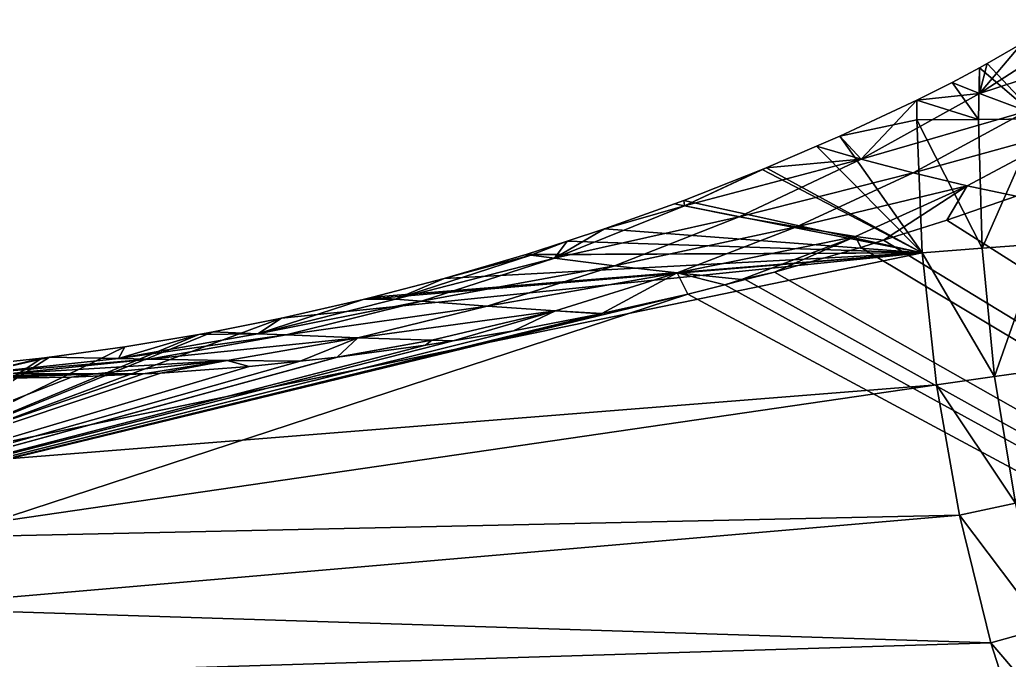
# Model space of a CAD drawing. Header units: metres. Extents: x -44.6 to 35.4, y -44.1 to 26.9.
# Drawn here: x 1.74 to 8, y 15.94 to 19.99 of the extents above; entities that cross this region are included whole.
import ezdxf

# ---------------------------------------------------------------- set-up
doc = ezdxf.new("R2010")
doc.units = ezdxf.units.M

msp = doc.modelspace()

# ---------------------------------------------------------------- linework, layer by layer
for points in [[(8.534678, 19.990002, 94.894753), (7.810209, 19.523315, 94.548233), (8.07909, 19.840292, 95.288063)], [(7.810209, 19.523315, 94.548233), (8.534678, 19.990002, 94.894753), (8.807003, 19.84947, 93.830223)], [(8.807003, 19.84947, 93.830223), (8.109836, 19.411083, 93.469971), (7.810209, 19.523315, 94.548233)], [(7.810209, 19.523315, 94.548233), (7.859511, 19.713522, 95.247589), (8.07909, 19.840292, 95.288063)], [(8.187455, 19.362503, 95.316223), (8.07909, 19.840292, 95.288063), (7.859511, 19.713522, 95.247589)], [(7.803606, 19.359627, 95.240082), (7.809385, 19.686516, 95.24202), (7.637705, 19.594021, 95.222954)], [(7.810209, 19.523315, 94.548233), (7.637705, 19.594021, 95.222954), (7.809385, 19.686516, 95.24202)], [(7.809385, 19.686516, 95.24202), (7.803606, 19.359627, 95.240082), (8.187455, 19.362503, 95.316223)], [(8.187455, 19.362503, 95.316223), (7.859511, 19.713522, 95.247589), (7.809385, 19.686516, 95.24202)], [(7.809385, 19.686516, 95.24202), (7.859511, 19.713522, 95.247589), (7.810209, 19.523315, 94.548233)], [(7.803606, 19.359627, 95.240082), (7.637441, 19.593878, 95.222923), (7.412788, 19.480984, 95.214554)], [(7.412788, 19.480984, 95.214554), (7.637441, 19.593878, 95.222923), (7.810209, 19.523315, 94.548233)], [(7.637705, 19.594021, 95.222954), (7.637441, 19.593878, 95.222923), (7.803606, 19.359627, 95.240082)], [(7.637441, 19.593878, 95.222923), (7.637705, 19.594021, 95.222954), (7.810209, 19.523315, 94.548233)], [(7.41311, 19.356699, 95.214554), (7.412788, 19.480984, 95.214554), (6.926075, 19.253973, 95.214554)], [(6.926075, 19.253973, 95.214554), (7.412788, 19.480984, 95.214554), (7.061072, 19.107229, 94.189911)], [(7.810209, 19.523315, 94.548233), (7.061072, 19.107229, 94.189911), (7.412788, 19.480984, 95.214554)], [(7.061072, 19.107229, 94.189911), (7.810209, 19.523315, 94.548233), (8.109836, 19.411083, 93.469971)], [(7.412788, 19.480984, 95.214554), (7.41311, 19.356699, 95.214554), (7.803606, 19.359627, 95.240082)], [(8.109836, 19.411083, 93.469971), (7.390591, 19.020489, 93.098312), (7.061072, 19.107229, 94.189911)], [(7.390591, 19.020489, 93.098312), (8.109836, 19.411083, 93.469971), (8.421895, 19.306099, 92.453377)], [(7.447412, 18.515493, 95.214554), (7.41311, 19.356699, 95.214554), (6.926075, 19.253973, 95.214554)], [(7.827364, 18.543678, 95.238846), (7.803606, 19.359627, 95.240082), (7.41311, 19.356699, 95.214554)], [(7.41311, 19.356699, 95.214554), (7.447412, 18.515493, 95.214554), (7.827364, 18.543678, 95.238846)], [(8.187455, 19.362503, 95.316223), (7.803606, 19.359627, 95.240082), (7.827364, 18.543678, 95.238846)], [(7.827364, 18.543678, 95.238846), (8.201164, 18.571405, 95.311325), (8.187455, 19.362503, 95.316223)], [(8.421895, 19.306099, 92.453377), (7.732771, 18.939398, 92.069199), (7.390591, 19.020489, 93.098312)], [(8.042459, 18.874134, 91.214554), (7.732771, 18.939398, 92.069199), (8.421895, 19.306099, 92.453377)], [(6.926075, 19.253973, 95.214554), (6.779393, 19.190922, 95.214554), (7.447412, 18.515493, 95.214554)], [(7.061072, 19.107229, 94.189911), (6.779393, 19.190922, 95.214554), (6.926075, 19.253973, 95.214554)], [(7.447412, 18.515493, 95.214554), (6.779393, 19.190922, 95.214554), (6.460161, 19.053701, 95.214554)], [(6.460161, 19.053701, 95.214554), (6.779393, 19.190922, 95.214554), (7.061072, 19.107229, 94.189911)], [(7.061072, 19.107229, 94.189911), (6.29014, 18.743338, 93.821159), (5.944118, 18.81176, 94.986351)], [(5.944118, 18.81176, 94.986351), (6.460161, 19.053701, 95.214554), (7.061072, 19.107229, 94.189911)], [(6.29014, 18.743338, 93.821159), (7.061072, 19.107229, 94.189911), (7.390591, 19.020489, 93.098312)], [(7.447412, 18.515493, 95.214554), (6.434489, 19.042665, 95.214554), (5.93822, 18.846952, 95.214554)], [(5.93822, 18.846952, 95.214554), (6.434489, 19.042665, 95.214554), (5.944118, 18.81176, 94.986351)], [(6.434489, 19.042665, 95.214554), (6.460161, 19.053701, 95.214554), (5.944118, 18.81176, 94.986351)], [(6.460161, 19.053701, 95.214554), (6.434489, 19.042665, 95.214554), (7.447412, 18.515493, 95.214554)], [(7.390591, 19.020489, 93.098312), (6.651853, 18.679089, 92.716576), (6.29014, 18.743338, 93.821159)], [(6.651853, 18.679089, 92.716576), (7.390591, 19.020489, 93.098312), (7.732771, 18.939398, 92.069199)], [(7.732771, 18.939398, 92.069199), (7.026236, 18.619057, 91.675316), (6.651853, 18.679089, 92.716576)], [(7.20293, 18.594194, 91.214554), (7.026236, 18.619057, 91.675316), (7.732771, 18.939398, 92.069199)], [(7.732771, 18.939398, 92.069199), (7.603551, 18.721003, 91.214554), (7.20293, 18.594194, 91.214554)], [(7.732771, 18.939398, 92.069199), (8.042459, 18.874134, 91.214554), (7.603551, 18.721003, 91.214554)], [(7.447412, 18.515493, 95.214554), (5.93822, 18.846952, 95.214554), (5.880054, 18.826023, 95.214554)], [(5.944118, 18.81176, 94.986351), (5.880054, 18.826023, 95.214554), (5.93822, 18.846952, 95.214554)], [(21.388479, 9.967415, 91.214554), (7.603551, 18.721003, 91.214554), (8.042459, 18.874134, 91.214554)], [(5.944118, 18.81176, 94.986351), (5.120129, 18.480902, 94.622124), (5.437439, 18.666754, 95.214554)], [(5.120129, 18.480902, 94.622124), (5.944118, 18.81176, 94.986351), (6.29014, 18.743338, 93.821159)], [(5.880054, 18.826023, 95.214554), (5.437439, 18.666754, 95.214554), (7.447412, 18.515493, 95.214554)], [(5.437439, 18.666754, 95.214554), (5.880054, 18.826023, 95.214554), (5.944118, 18.81176, 94.986351)], [(6.29014, 18.743338, 93.821159), (5.500368, 18.433037, 93.443405), (5.120129, 18.480902, 94.622124)], [(5.500368, 18.433037, 93.443405), (6.29014, 18.743338, 93.821159), (6.651853, 18.679089, 92.716576)], [(7.20293, 18.594194, 91.214554), (7.603551, 18.721003, 91.214554), (21.388479, 9.967415, 91.214554)], [(5.200582, 18.589514, 95.214554), (5.437439, 18.666754, 95.214554), (5.120129, 18.480902, 94.622124)], [(7.447412, 18.515493, 95.214554), (5.437439, 18.666754, 95.214554), (5.200582, 18.589514, 95.214554)], [(6.651853, 18.679089, 92.716576), (5.896273, 18.388111, 92.326134), (5.500368, 18.433037, 93.443405)], [(5.896273, 18.388111, 92.326134), (6.651853, 18.679089, 92.716576), (7.026236, 18.619057, 91.675316)], [(7.026236, 18.619057, 91.675316), (6.304667, 18.346155, 91.273048), (5.896273, 18.388111, 92.326134)], [(6.304667, 18.346155, 91.273048), (7.026236, 18.619057, 91.675316), (6.513738, 18.392952, 91.214554)], [(7.026236, 18.619057, 91.675316), (7.059939, 18.548933, 91.214554), (6.513738, 18.392952, 91.214554)], [(7.026236, 18.619057, 91.675316), (7.20293, 18.594194, 91.214554), (7.059939, 18.548933, 91.214554)], [(5.200582, 18.589514, 95.214554), (4.942319, 18.505295, 95.214554), (7.447412, 18.515493, 95.214554)], [(5.200582, 18.589514, 95.214554), (4.971342, 18.501102, 95.116013), (4.942319, 18.505295, 95.214554)], [(5.120129, 18.480902, 94.622124), (4.971342, 18.501102, 95.116013), (5.200582, 18.589514, 95.214554)], [(21.388479, 9.967415, 91.214554), (6.513738, 18.392952, 91.214554), (7.059939, 18.548933, 91.214554)], [(21.388479, 9.967415, 91.214554), (7.059939, 18.548933, 91.214554), (7.20293, 18.594194, 91.214554)], [(7.905347, 17.731985, 95.237648), (7.827364, 18.543678, 95.238846), (7.447412, 18.515493, 95.214554)], [(8.201164, 18.571405, 95.311325), (7.827364, 18.543678, 95.238846), (7.905347, 17.731985, 95.237648)], [(7.905347, 17.731985, 95.237648), (8.267537, 17.783321, 95.30658), (8.201164, 18.571405, 95.311325)], [(3.392237, 18.100758, 95.214554), (0.81094, 17.142979, 95.214554), (7.447412, 18.515493, 95.214554)], [(7.537492, 17.679846, 95.214554), (7.447412, 18.515493, 95.214554), (0.81094, 17.142979, 95.214554)], [(7.447412, 18.515493, 95.214554), (3.909575, 18.218992, 95.214554), (3.392237, 18.100758, 95.214554)], [(3.968306, 18.234297, 95.214554), (3.909575, 18.218992, 95.214554), (7.447412, 18.515493, 95.214554)], [(7.447412, 18.515493, 95.214554), (4.422974, 18.352768, 95.214554), (3.968306, 18.234297, 95.214554)], [(4.971342, 18.501102, 95.116013), (4.115063, 18.221342, 94.749603), (4.422974, 18.352768, 95.214554)], [(4.115063, 18.221342, 94.749603), (4.971342, 18.501102, 95.116013), (5.120129, 18.480902, 94.622124)], [(5.120129, 18.480902, 94.622124), (4.278474, 18.208332, 94.250092), (4.115063, 18.221342, 94.749603)], [(4.278474, 18.208332, 94.250092), (5.120129, 18.480902, 94.622124), (5.500368, 18.433037, 93.443405)], [(4.932308, 18.502029, 95.214554), (4.422974, 18.352768, 95.214554), (7.447412, 18.515493, 95.214554)], [(4.422974, 18.352768, 95.214554), (4.932308, 18.502029, 95.214554), (4.971342, 18.501102, 95.116013)], [(4.942319, 18.505295, 95.214554), (4.932308, 18.502029, 95.214554), (7.447412, 18.515493, 95.214554)], [(4.932308, 18.502029, 95.214554), (4.942319, 18.505295, 95.214554), (4.971342, 18.501102, 95.116013)], [(7.447412, 18.515493, 95.214554), (7.537492, 17.679846, 95.214554), (7.905347, 17.731985, 95.237648)], [(5.500368, 18.433037, 93.443405), (4.694784, 18.177515, 93.058083), (4.278474, 18.208332, 94.250092)], [(4.694784, 18.177515, 93.058083), (5.500368, 18.433037, 93.443405), (5.896273, 18.388111, 92.326134)], [(4.115063, 18.221342, 94.749603), (3.968306, 18.234297, 95.214554), (4.422974, 18.352768, 95.214554)], [(5.896273, 18.388111, 92.326134), (5.126566, 18.148602, 91.928398), (4.694784, 18.177515, 93.058083)], [(5.419981, 18.130562, 91.214554), (5.126566, 18.148602, 91.928398), (5.896273, 18.388111, 92.326134)], [(5.896273, 18.388111, 92.326134), (5.965068, 18.253048, 91.214554), (5.419981, 18.130562, 91.214554)], [(5.896273, 18.388111, 92.326134), (6.304667, 18.346155, 91.273048), (6.198297, 18.312519, 91.214554)], [(6.198297, 18.312519, 91.214554), (5.965068, 18.253048, 91.214554), (5.896273, 18.388111, 92.326134)], [(6.198297, 18.312519, 91.214554), (6.304667, 18.346155, 91.273048), (6.328167, 18.345634, 91.214554)], [(6.198297, 18.312519, 91.214554), (6.328167, 18.345634, 91.214554), (21.388479, 9.967415, 91.214554)], [(6.513738, 18.392952, 91.214554), (6.328167, 18.345634, 91.214554), (6.304667, 18.346155, 91.273048)], [(21.388479, 9.967415, 91.214554), (6.328167, 18.345634, 91.214554), (6.513738, 18.392952, 91.214554)], [(21.388479, 9.967415, 91.214554), (5.965068, 18.253048, 91.214554), (6.198297, 18.312519, 91.214554)], [(5.419981, 18.130562, 91.214554), (5.965068, 18.253048, 91.214554), (-0.732559, 16.629517, 91.214554)], [(-0.712421, 16.066345, 91.214554), (-0.732559, 16.629517, 91.214554), (5.965068, 18.253048, 91.214554)], [(5.965068, 18.253048, 91.214554), (21.388479, 9.967415, 91.214554), (-0.712421, 16.066345, 91.214554)], [(3.909575, 18.218992, 95.214554), (4.115063, 18.221342, 94.749603), (3.243917, 18.002522, 94.376823)], [(3.243917, 18.002522, 94.376823), (4.115063, 18.221342, 94.749603), (4.278474, 18.208332, 94.250092)], [(3.909575, 18.218992, 95.214554), (3.968306, 18.234297, 95.214554), (4.115063, 18.221342, 94.749603)], [(3.243917, 18.002522, 94.376823), (3.392237, 18.100758, 95.214554), (3.909575, 18.218992, 95.214554)], [(4.278474, 18.208332, 94.250092), (3.422599, 17.995167, 93.871765), (3.243917, 18.002522, 94.376823)], [(3.422599, 17.995167, 93.871765), (4.278474, 18.208332, 94.250092), (4.694784, 18.177515, 93.058083)], [(4.694784, 18.177515, 93.058083), (3.876478, 17.977751, 92.666672), (3.422599, 17.995167, 93.871765)], [(3.876478, 17.977751, 92.666672), (4.694784, 18.177515, 93.058083), (5.126566, 18.148602, 91.928398)], [(-0.732559, 16.629517, 91.214554), (5.414049, 18.129229, 91.214554), (5.419981, 18.130562, 91.214554)], [(-0.732559, 16.629517, 91.214554), (4.860797, 18.02153, 91.214554), (5.414049, 18.129229, 91.214554)], [(0.81094, 17.142979, 95.214554), (3.392237, 18.100758, 95.214554), (2.961401, 18.015934, 95.214554)], [(3.243917, 18.002522, 94.376823), (2.961401, 18.015934, 95.214554), (3.392237, 18.100758, 95.214554)], [(5.126566, 18.148602, 91.928398), (4.345496, 17.961416, 91.524788), (3.876478, 17.977751, 92.666672)], [(4.479949, 17.958778, 91.214554), (4.345496, 17.961416, 91.524788), (5.126566, 18.148602, 91.928398)], [(5.126566, 18.148602, 91.928398), (4.860797, 18.02153, 91.214554), (4.479949, 17.958778, 91.214554)], [(5.126566, 18.148602, 91.928398), (5.414049, 18.129229, 91.214554), (4.860797, 18.02153, 91.214554)], [(5.126566, 18.148602, 91.928398), (5.419981, 18.130562, 91.214554), (5.414049, 18.129229, 91.214554)], [(4.479949, 17.958778, 91.214554), (4.860797, 18.02153, 91.214554), (-0.732559, 16.629517, 91.214554)], [(2.961401, 18.015934, 95.214554), (2.871077, 17.99815, 95.214554), (0.81094, 17.142979, 95.214554)], [(2.871077, 17.99815, 95.214554), (2.401664, 17.919695, 95.214554), (0.81094, 17.142979, 95.214554)], [(3.243917, 18.002522, 94.376823), (2.361566, 17.84556, 93.999252), (2.871077, 17.99815, 95.214554)], [(2.361566, 17.84556, 93.999252), (3.243917, 18.002522, 94.376823), (3.422599, 17.995167, 93.871765)], [(2.361566, 17.84556, 93.999252), (2.401664, 17.919695, 95.214554), (2.871077, 17.99815, 95.214554)], [(3.422599, 17.995167, 93.871765), (2.556008, 17.842279, 93.488708), (2.361566, 17.84556, 93.999252)], [(2.556008, 17.842279, 93.488708), (3.422599, 17.995167, 93.871765), (3.876478, 17.977751, 92.666672)], [(3.876478, 17.977751, 92.666672), (3.048588, 17.834515, 92.270683), (2.556008, 17.842279, 93.488708)], [(2.871077, 17.99815, 95.214554), (2.961401, 18.015934, 95.214554), (3.243917, 18.002522, 94.376823)], [(3.511257, 17.829884, 91.214554), (3.048588, 17.834515, 92.270683), (3.876478, 17.977751, 92.666672)], [(3.876478, 17.977751, 92.666672), (3.745114, 17.854483, 91.214554), (3.511257, 17.829884, 91.214554)], [(3.876478, 17.977751, 92.666672), (4.345496, 17.961416, 91.524788), (3.745114, 17.854483, 91.214554)], [(-0.732559, 16.629517, 91.214554), (4.305425, 17.930021, 91.214554), (4.479949, 17.958778, 91.214554)], [(-0.732559, 16.629517, 91.214554), (3.748043, 17.85479, 91.214554), (4.305425, 17.930021, 91.214554)], [(0.81094, 17.142979, 95.214554), (2.401664, 17.919695, 95.214554), (1.925088, 17.854109, 95.214554)], [(2.361566, 17.84556, 93.999252), (1.925088, 17.854109, 95.214554), (2.401664, 17.919695, 95.214554)], [(3.748043, 17.85479, 91.214554), (3.745114, 17.854483, 91.214554), (4.345496, 17.961416, 91.524788)], [(4.345496, 17.961416, 91.524788), (4.305425, 17.930021, 91.214554), (3.748043, 17.85479, 91.214554)], [(4.345496, 17.961416, 91.524788), (4.479949, 17.958778, 91.214554), (4.305425, 17.930021, 91.214554)], [(3.745114, 17.854483, 91.214554), (3.748043, 17.85479, 91.214554), (-0.732559, 16.629517, 91.214554)], [(3.511257, 17.829884, 91.214554), (3.745114, 17.854483, 91.214554), (-0.732559, 16.629517, 91.214554)], [(0.720526, 17.572578, 95.214554), (1.87594, 17.847345, 95.214554), (1.639608, 17.822134, 95.214554)], [(1.87594, 17.847345, 95.214554), (0.720526, 17.572578, 95.214554), (0.81094, 17.142979, 95.214554)], [(0.81094, 17.142979, 95.214554), (1.925088, 17.854109, 95.214554), (1.87594, 17.847345, 95.214554)], [(1.471719, 17.751118, 93.618477), (1.87594, 17.847345, 95.214554), (1.925088, 17.854109, 95.214554)], [(1.925088, 17.854109, 95.214554), (2.361566, 17.84556, 93.999252), (1.471719, 17.751118, 93.618477)], [(1.639608, 17.822134, 95.214554), (1.87594, 17.847345, 95.214554), (1.471719, 17.751118, 93.618477)], [(1.471719, 17.751118, 93.618477), (2.361566, 17.84556, 93.999252), (2.556008, 17.842279, 93.488708)], [(-0.732559, 16.629517, 91.214554), (3.188756, 17.795961, 91.214554), (3.511257, 17.829884, 91.214554)], [(-0.732559, 16.629517, 91.214554), (2.627667, 17.753691, 91.214554), (3.188756, 17.795961, 91.214554)], [(2.556008, 17.842279, 93.488708), (1.682249, 17.750296, 93.102478), (1.471719, 17.751118, 93.618477)], [(1.682249, 17.750296, 93.102478), (2.556008, 17.842279, 93.488708), (3.048588, 17.834515, 92.270683)], [(3.048588, 17.834515, 92.270683), (2.214287, 17.748352, 91.871628), (1.682249, 17.750296, 93.102478)], [(2.516882, 17.748665, 91.214554), (2.214287, 17.748352, 91.871628), (3.048588, 17.834515, 92.270683)], [(3.048588, 17.834515, 92.270683), (2.627667, 17.753691, 91.214554), (2.516882, 17.748665, 91.214554)], [(3.048588, 17.834515, 92.270683), (3.188756, 17.795961, 91.214554), (2.627667, 17.753691, 91.214554)], [(3.048588, 17.834515, 92.270683), (3.511257, 17.829884, 91.214554), (3.188756, 17.795961, 91.214554)], [(8.267537, 17.783321, 95.30658), (7.905347, 17.731985, 95.237648), (8.037094, 16.929789, 95.236496)], [(2.516882, 17.748665, 91.214554), (2.627667, 17.753691, 91.214554), (-0.732559, 16.629517, 91.214554)], [(-0.732559, 16.629517, 91.214554), (2.064874, 17.728159, 91.214554), (2.516882, 17.748665, 91.214554)], [(1.500471, 17.719593, 91.214554), (2.064874, 17.728159, 91.214554), (-0.732559, 16.629517, 91.214554)], [(0.804898, 17.719593, 92.714661), (1.682249, 17.750296, 93.102478), (2.214287, 17.748352, 91.871628)], [(2.214287, 17.748352, 91.871628), (1.376774, 17.719593, 91.471031), (0.804898, 17.719593, 92.714661)], [(1.500471, 17.719593, 91.214554), (1.376774, 17.719593, 91.471031), (2.214287, 17.748352, 91.871628)], [(2.214287, 17.748352, 91.871628), (2.064874, 17.728159, 91.214554), (1.500471, 17.719593, 91.214554)], [(2.214287, 17.748352, 91.871628), (2.516882, 17.748665, 91.214554), (2.064874, 17.728159, 91.214554)], [(8.037094, 16.929789, 95.236496), (7.905347, 17.731985, 95.237648), (7.537492, 17.679846, 95.214554)], [(0.81094, 17.142979, 95.214554), (0.867425, 16.707615, 95.214554), (7.537492, 17.679846, 95.214554)], [(7.682741, 16.855022, 95.214554), (7.537492, 17.679846, 95.214554), (0.867425, 16.707615, 95.214554)], [(7.537492, 17.679846, 95.214554), (7.682741, 16.855022, 95.214554), (8.037094, 16.929789, 95.236496)], [(8.221725, 16.142248, 95.23539), (8.037094, 16.929789, 95.236496), (7.682741, 16.855022, 95.214554)], [(0.867425, 16.707615, 95.214554), (0.889631, 16.269165, 95.214554), (7.682741, 16.855022, 95.214554)], [(0.889631, 16.269165, 95.214554), (7.882129, 16.046202, 95.214554), (7.682741, 16.855022, 95.214554)], [(7.682741, 16.855022, 95.214554), (7.882129, 16.046202, 95.214554), (8.221725, 16.142248, 95.23539)], [(7.882129, 16.046202, 95.214554), (0.889631, 16.269165, 95.214554), (0.877424, 15.830323, 95.214554)], [(8.457943, 15.37438, 95.234329), (8.221725, 16.142248, 95.23539), (7.882129, 16.046202, 95.214554)], [(21.388479, 9.967415, 91.214554), (-0.771627, 15.505931, 91.214554), (-0.712421, 16.066345, 91.214554)], [(0.877424, 15.830323, 95.214554), (8.134226, 15.258408, 95.214554), (7.882129, 16.046202, 95.214554)], [(7.882129, 16.046202, 95.214554), (8.134226, 15.258408, 95.214554), (8.457943, 15.37438, 95.234329)]]:
    msp.add_3dface(points)

doc.saveas('drawing.dxf')
